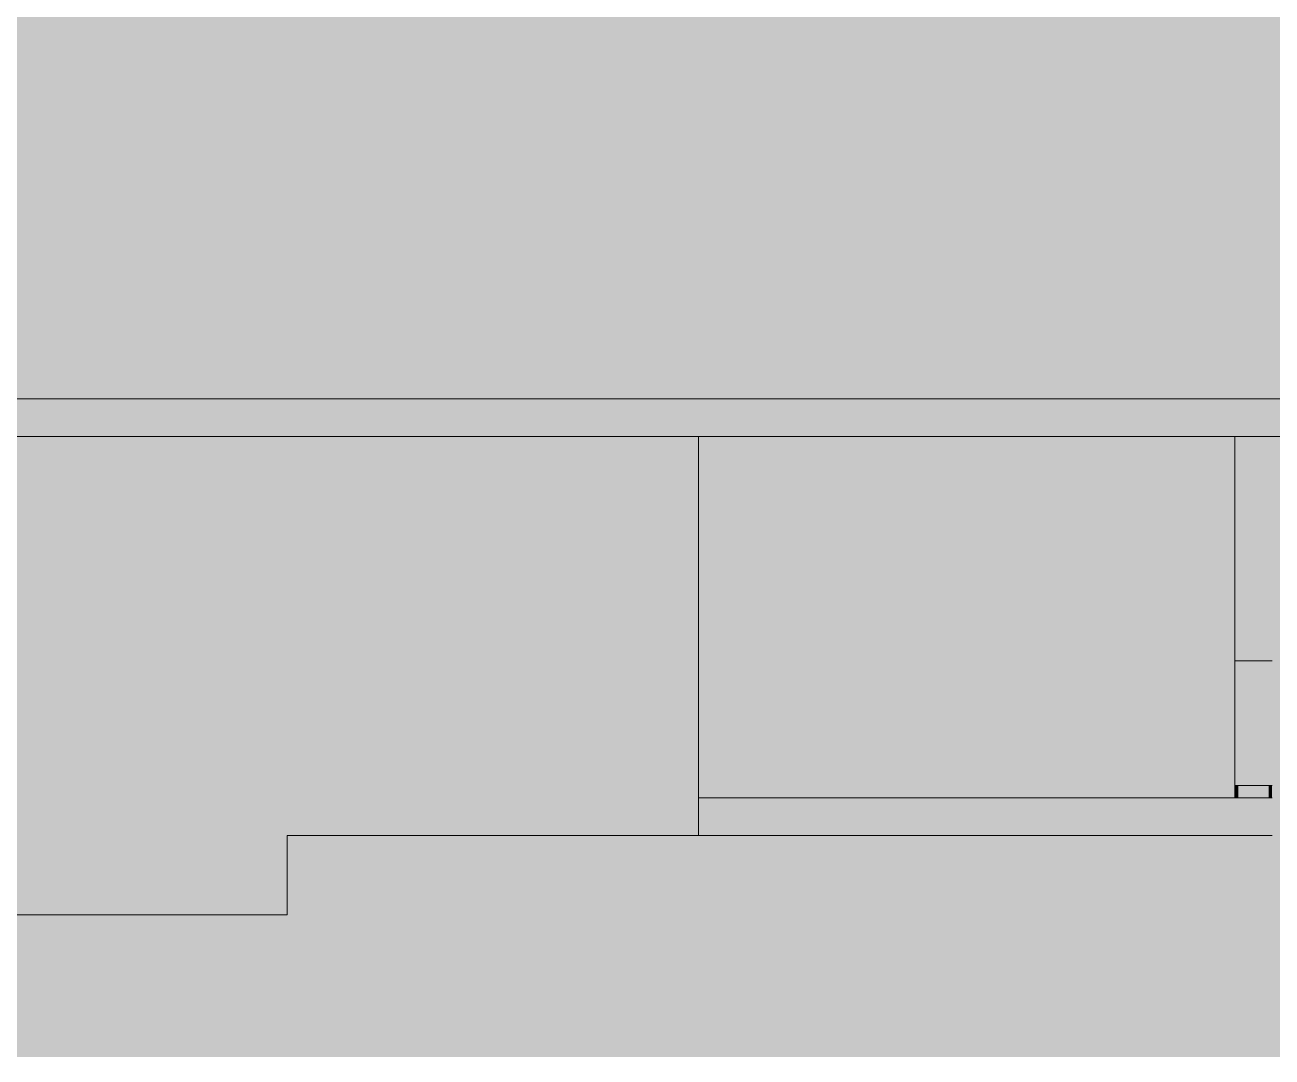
# Model space of a CAD drawing. Header units: centimetres. Extents: x -4381 to 5639, y -3920 to 4826.
# Drawn here: x 127.68 to 137.68, y 23.63 to 31.9 of the extents above; entities that cross this region are included whole.
import ezdxf
from ezdxf.xclip import XClip

# ---------------------------------------------------------------- set-up
doc = ezdxf.new("R2010")
doc.units = ezdxf.units.CM
doc.header["$MEASUREMENT"] = 0
doc.header["$XCLIPFRAME"] = 0
doc.set_wipeout_variables(frame=1)
doc.linetypes.add('Wipeout_Contour', pattern=[100, 0, -100])
for name, color, linetype, lineweight in [('0_Pen_No__1', 7, 'Continuous', 5), ('Dalles_Pen_No__1', 7, 'Continuous', 5), ('Elevator_Pen_No__1', 7, 'Continuous', 5), ('Mur de clôture_Pen_No__1', 7, 'Continuous', 5), ('Structural - Bearing_Pen_No__1', 7, 'Continuous', 5), ('Structural - Bearing_Pen_No__7', 7, 'Continuous', 5)]:
    doc.layers.add(name, color=color, linetype=linetype, lineweight=lineweight)
for name, color, linetype in [('Dalles', 7, 'Continuous'), ('Drawing & Figure', 7, 'Continuous'), ('Elevator', 7, 'Continuous'), ('Mur de clôture', 7, 'Continuous'), ('Structural - Bearing', 7, 'Continuous')]:
    doc.layers.add(name, color=color, linetype=linetype)
for name, color, linetype, lineweight, true_color in [('Dalles_Pen_No__102', 7, 'Continuous', 5, 0xcccccc), ('Dalles_Pen_No__178', 7, 'Continuous', 5, 0xbda888), ('Elevator_Pen_No__102', 7, 'Continuous', 5, 0xcccccc), ('Mur de clôture_Pen_No__178', 7, 'Continuous', 5, 0xbda888), ('Structural - Bearing_Pen_No__102', 7, 'Continuous', 5, 0xcccccc), ('Structural - Bearing_Pen_No__178', 7, 'Continuous', 5, 0xbda888)]:
    doc.layers.add(name, color=color, linetype=linetype, lineweight=lineweight, true_color=true_color)

# ---------------------------------------------------------------- blocks, each defined once
blk = doc.blocks.new('Drawing_12_12', base_point=(564.438, 32.204))
at = {"color": 254, "linetype": 'Wipeout_Contour', "lineweight": 0, "ltscale": 517.750826}
blk.add_wipeout([(113.08, 32.204), (113.08, 31.904), (137.68, 31.904), (137.68, 32.204)], dxfattribs=at).dxf.layer = 'Dalles'
at = {"color": 254, "linetype": 'Wipeout_Contour', "lineweight": 0, "ltscale": 551.620695}
blk.add_wipeout([(133.081, 25.704), (137.38, 25.704), (137.38, 28.304), (133.081, 28.304)], dxfattribs=at).dxf.layer = 'Structural - Bearing'
at = {"layer": 'Dalles_Pen_No__178', "linetype": 'Continuous', "ltscale": 10}
blk.add_hatch(color=256, dxfattribs=at).paths.add_polyline_path([(113.08, 32.204), (113.08, 31.904), (137.68, 31.904), (137.68, 32.204)])
at = {"layer": 'Structural - Bearing_Pen_No__178', "linetype": 'Continuous', "ltscale": 10}
blk.add_hatch(color=256, dxfattribs=at).paths.add_polyline_path([(133.081, 25.704), (137.38, 25.704), (137.38, 28.304), (133.081, 28.304)])
at = {"color": 254, "linetype": 'Wipeout_Contour', "lineweight": 0, "ltscale": 516.172356}
blk.add_wipeout([(113.08, 31.904), (113.08, 28.904), (137.68, 28.904), (137.68, 31.904)], dxfattribs=at).dxf.layer = 'Structural - Bearing'
at = {"layer": 'Structural - Bearing_Pen_No__102', "linetype": 'Continuous', "ltscale": 10}
blk.add_hatch(color=256, dxfattribs=at).paths.add_polyline_path([(113.08, 31.904), (113.08, 28.904), (137.68, 28.904), (137.68, 31.904)])
at = {"color": 254, "linetype": 'Wipeout_Contour', "lineweight": 0, "ltscale": 526.47688}
blk.add_wipeout([(111.28, 28.904), (111.28, 28.604), (145.517, 28.604), (145.517, 28.904)], dxfattribs=at).dxf.layer = 'Dalles'
at = {"layer": 'Dalles_Pen_No__178', "linetype": 'Continuous', "ltscale": 10}
blk.add_hatch(color=256, dxfattribs=at).paths.add_polyline_path([(111.28, 28.904), (111.28, 28.604), (145.517, 28.604), (145.517, 28.904)])
at = {"layer": 'Dalles_Pen_No__1', "linetype": 'Continuous', "ltscale": 10}
for p, q in [((137.68, 28.904), (113.08, 28.904)), ((145.517, 28.904), (137.68, 28.904))]:
    blk.add_line(p, q, dxfattribs=at)
at = {"layer": 'Structural - Bearing_Pen_No__1', "linetype": 'Continuous', "ltscale": 10}
for p, q in [((137.68, 28.904), (113.08, 28.904)), ((145.517, 28.904), (137.68, 28.904))]:
    blk.add_line(p, q, dxfattribs=at)
at = {"color": 254, "linetype": 'Wipeout_Contour', "lineweight": 0, "ltscale": 552.84812}
blk.add_wipeout([(133.081, 28.504), (137.38, 28.504), (137.38, 28.604), (133.081, 28.604)], dxfattribs=at).dxf.layer = 'Structural - Bearing'
at = {"layer": 'Structural - Bearing_Pen_No__178', "linetype": 'Continuous', "ltscale": 10}
blk.add_hatch(color=256, dxfattribs=at).paths.add_polyline_path([(133.081, 28.504), (137.38, 28.504), (137.38, 28.604), (133.081, 28.604)])
at = {"color": 254, "linetype": 'Wipeout_Contour', "lineweight": 0, "ltscale": 536.738189}
blk.add_wipeout([(133.081, 28.604), (129.781, 28.604), (129.781, 25.404), (133.081, 25.404)], dxfattribs=at).dxf.layer = 'Mur de clôture'
at = {"layer": 'Mur de clôture_Pen_No__178', "linetype": 'Continuous', "ltscale": 10}
blk.add_hatch(color=256, dxfattribs=at).paths.add_polyline_path([(133.081, 28.604), (129.781, 28.604), (129.781, 25.404), (133.081, 25.404)])
at = {"color": 254, "linetype": 'Wipeout_Contour', "lineweight": 0, "ltscale": 552.724437}
blk.add_wipeout([(133.081, 28.504), (133.081, 28.304), (137.38, 28.304), (137.38, 28.504)], dxfattribs=at).dxf.layer = 'Dalles'
at = {"color": 254, "linetype": 'Wipeout_Contour', "lineweight": 0, "ltscale": 551.08384}
blk.add_wipeout([(133.081, 25.704), (133.081, 25.404), (137.68, 25.404), (137.68, 25.704)], dxfattribs=at).dxf.layer = 'Dalles'
at = {"color": 254, "linetype": 'Wipeout_Contour', "lineweight": 0, "ltscale": 761.652181}
blk.add_wipeout([(117.28, 26.18), (117.28, 24.767), (129.781, 24.767), (129.781, 28.604), (125.53, 28.604), (125.53, 26.18)], dxfattribs=at).dxf.layer = 'Mur de clôture'
at = {"layer": 'Dalles_Pen_No__102', "linetype": 'Continuous', "ltscale": 10}
blk.add_hatch(color=256, dxfattribs=at).paths.add_polyline_path([(133.081, 25.704), (133.081, 25.404), (137.68, 25.404), (137.68, 25.704)])
at = {"layer": 'Dalles_Pen_No__178', "linetype": 'Continuous', "ltscale": 10}
blk.add_hatch(color=256, dxfattribs=at).paths.add_polyline_path([(133.081, 28.504), (133.081, 28.304), (137.38, 28.304), (137.38, 28.504)])
at = {"layer": 'Mur de clôture_Pen_No__178', "linetype": 'Continuous', "ltscale": 10}
blk.add_hatch(color=256, dxfattribs=at).paths.add_polyline_path([(117.28, 26.18), (117.28, 24.767), (129.781, 24.767), (129.781, 28.604), (125.53, 28.604), (125.53, 26.18)])
at = {"layer": 'Dalles_Pen_No__1', "linetype": 'Continuous', "ltscale": 10}
for p, q in [((133.081, 28.504), (133.081, 28.304)), ((133.081, 25.704), (133.081, 25.404)), ((137.68, 25.404), (133.081, 25.404))]:
    blk.add_line(p, q, dxfattribs=at)
at = {"layer": 'Mur de clôture_Pen_No__1', "linetype": 'Continuous', "ltscale": 10}
for p, q in [((129.781, 25.404), (133.081, 25.404)), ((129.781, 25.404), (129.781, 24.767)), ((129.781, 24.767), (117.28, 24.767))]:
    blk.add_line(p, q, dxfattribs=at)
at = {"layer": 'Structural - Bearing_Pen_No__1', "linetype": 'Continuous', "ltscale": 10}
for p, q in [((133.081, 28.504), (133.081, 28.604)), ((133.081, 25.704), (133.081, 28.304))]:
    blk.add_line(p, q, dxfattribs=at)
at = {"color": 254, "linetype": 'Wipeout_Contour', "lineweight": 0, "ltscale": 561.18059}
blk.add_wipeout([(137.38, 28.604), (137.38, 26.804), (137.68, 26.804), (137.68, 28.604)], dxfattribs=at).dxf.layer = 'Structural - Bearing'
at = {"color": 254, "linetype": 'Wipeout_Contour', "lineweight": 0, "ltscale": 559.14363}
blk.add_wipeout([(137.38, 25.804), (137.38, 25.704), (137.405, 25.704), (137.405, 25.804)], dxfattribs=at).dxf.layer = 'Structural - Bearing'
at = {"color": 254, "linetype": 'Wipeout_Contour', "lineweight": 0, "ltscale": 560.224834}
blk.add_wipeout([(137.655, 25.804), (137.655, 25.704), (137.68, 25.704), (137.68, 25.804)], dxfattribs=at).dxf.layer = 'Structural - Bearing'
at = {"layer": 'Structural - Bearing_Pen_No__178', "linetype": 'Continuous', "ltscale": 10}
for points in [[(137.38, 28.604), (137.38, 26.804), (137.68, 26.804), (137.68, 28.604)], [(137.38, 25.804), (137.38, 25.704), (137.405, 25.704), (137.405, 25.804)], [(137.655, 25.804), (137.655, 25.704), (137.68, 25.704), (137.68, 25.804)]]:
    blk.add_hatch(color=256, dxfattribs=at).paths.add_polyline_path(points)
at = {"layer": 'Dalles_Pen_No__1', "linetype": 'Continuous', "ltscale": 10}
blk.add_line((145.517, 28.604), (111.58, 28.604), dxfattribs=at)
at = {"color": 254, "linetype": 'Wipeout_Contour', "lineweight": 0, "ltscale": 560.095196}
blk.add_wipeout([(137.38, 25.804), (137.68, 25.804), (137.68, 26.804), (137.38, 26.804)], dxfattribs=at).dxf.layer = 'Structural - Bearing'
at = {"layer": 'Structural - Bearing_Pen_No__178', "linetype": 'Continuous', "ltscale": 10}
blk.add_hatch(color=256, dxfattribs=at).paths.add_polyline_path([(137.38, 25.804), (137.68, 25.804), (137.68, 26.804), (137.38, 26.804)])
at = {"layer": 'Structural - Bearing_Pen_No__1', "linetype": 'Continuous', "ltscale": 10}
for p, q in [((137.38, 28.604), (137.38, 26.804)), ((137.38, 26.804), (137.68, 26.804))]:
    blk.add_line(p, q, dxfattribs=at)
at = {"color": 254, "linetype": 'Wipeout_Contour', "lineweight": 0, "ltscale": 559.68394}
blk.add_wipeout([(137.655, 25.804), (137.405, 25.804), (137.405, 25.704), (137.655, 25.704)], dxfattribs=at).dxf.layer = 'Elevator'
at = {"layer": '0_Pen_No__1', "linetype": 'Continuous', "lineweight": 0, "ltscale": 10, "true_color": 0x000000}
blk.add_hatch(color=18, dxfattribs=at).paths.add_polyline_path([(101.443, 23.625), (149.855, 23.625), (149.855, 33.266), (149.647, 33.229), (147.352, 33.341), (145.817, 33.404), (145.817, 29.461), (145.517, 29.161), (145.517, 33.842), (144.602, 33.473), (143.982, 33.14), (142.07, 32.702), (140.096, 32.511), (137.68, 32.204), (137.68, 32.142), (111.033, 32.142), (109.033, 32.142), (105.223, 32.317), (105.225, 29.462), (104.923, 29.16), (104.923, 32.318), (101.443, 32.166)])
at = {"layer": 'Elevator_Pen_No__102', "linetype": 'Continuous', "ltscale": 10}
blk.add_hatch(color=256, dxfattribs=at).paths.add_polyline_path([(137.655, 25.804), (137.405, 25.804), (137.405, 25.704), (137.655, 25.704)])
at = {"layer": 'Dalles_Pen_No__1', "linetype": 'Continuous', "ltscale": 10}
blk.add_line((137.68, 25.704), (137.38, 25.704), dxfattribs=at)
at = {"layer": 'Elevator_Pen_No__1', "linetype": 'Continuous', "ltscale": 10}
for p, q in [((137.405, 25.704), (137.405, 25.804)), ((137.655, 25.704), (137.655, 25.804))]:
    blk.add_line(p, q, dxfattribs=at)
at = {"layer": 'Structural - Bearing_Pen_No__1', "linetype": 'Continuous', "ltscale": 10}
for p in [(137.38, 25.804), (133.081, 25.704)]:
    blk.add_line(p, (137.38, 25.704), dxfattribs=at)
at = {"layer": 'Structural - Bearing_Pen_No__7', "linetype": 'Continuous', "ltscale": 10}
for p, q in [((137.38, 26.804), (137.38, 25.804)), ((137.38, 25.804), (137.68, 25.804))]:
    blk.add_line(p, q, dxfattribs=at)

msp = doc.modelspace()

# ---------------------------------------------------------------- block references
at = {"layer": 'Drawing & Figure', "color": 151, "linetype": 'Continuous', "lineweight": 5, "ltscale": 10, "true_color": 0x80c2ff}
ref = msp.add_blockref('Drawing_12_12', (564.43842, 32.20361), dxfattribs=at)
XClip(ref).set_block_clipping_path([(101.4426918859, 23.6253966175), (149.8554874385, 45.1170657245)])

doc.saveas('drawing.dxf')
